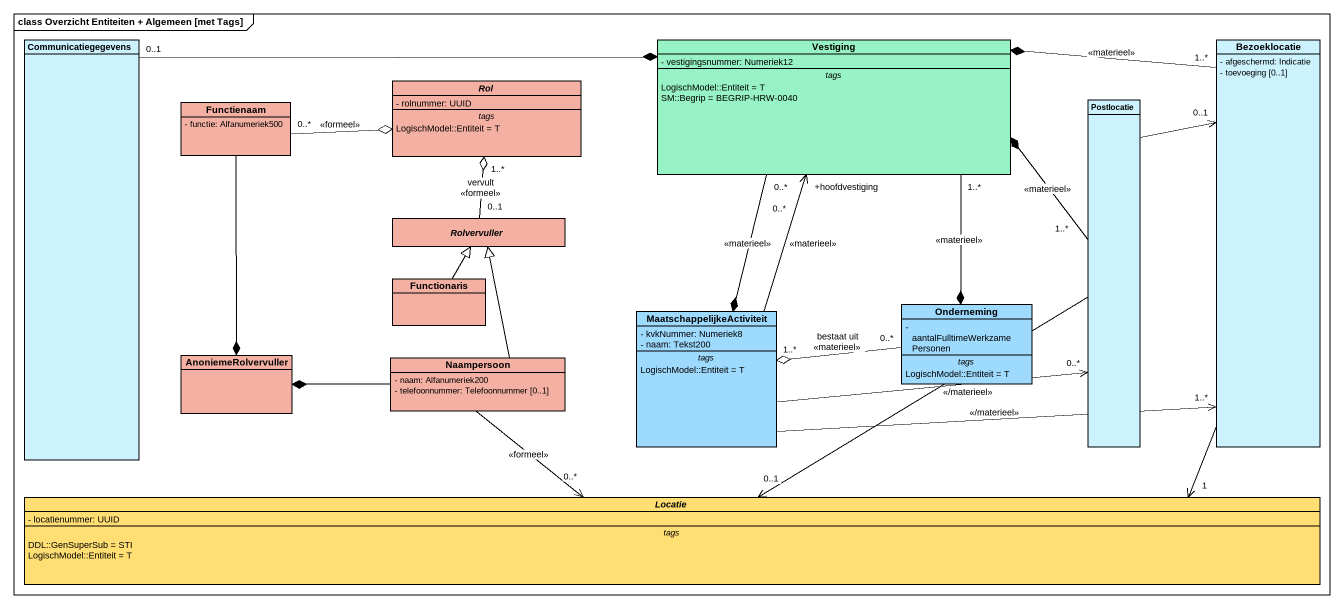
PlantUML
@startuml
mainframe class Overzicht Entiteiten + Algemeen [met Tags]
hide circle
hide empty members
skinparam classAttributeIconSize 0
class Communicatiegegevens #CCF2FE
class Vestiging #97F3C5 {
  - vestigingsnummer: Numeriek12
  -- tags --
  LogischModel::Entiteit = T
  SM::Begrip = BEGRIP-HRW-0040
}
class Bezoeklocatie #CCF2FE {
  - afgeschermd: Indicatie
  - toevoeging [0..1]
}
class Functienaam #F4B1A3 {
  - functie: Alfanumeriek500
}
abstract class Rol #F4B1A3 {
  - rolnummer: UUID
  -- tags --
  LogischModel::Entiteit = T
}
class Postlocatie #CCF2FE
abstract class Rolvervuller #F4B1A3
class Functionaris #F4B1A3
class MaatschappelijkeActiviteit #9EDAFD {
  - kvkNummer: Numeriek8
  - naam: Tekst200
  -- tags --
  LogischModel::Entiteit = T
}
class Onderneming #9EDAFD {
  - aantalFulltimeWerkzamePersonen
  -- tags --
  LogischModel::Entiteit = T
}
class AnoniemeRolvervuller #F4B1A3
class Naampersoon #F4B1A3 {
  - naam: Alfanumeriek200
  - telefoonnummer: Telefoonnummer [0..1]
}
abstract class Locatie #FFDE73 {
  - locatienummer: UUID
  -- tags --
  DDL::GenSuperSub = STI
  LogischModel::Entiteit = T
}
Communicatiegegevens "0..1" -right-* Vestiging
Vestiging "0..*" --* MaatschappelijkeActiviteit : <<materieel>>
Vestiging "1..*" --* Onderneming : <<materieel>>
Bezoeklocatie "1..*" -left-* Vestiging : <<materieel>>
Bezoeklocatie -left-> "1" Locatie
Functienaam "0..*" -right-o Rol : <<formeel>>
Functienaam --* AnoniemeRolvervuller
Postlocatie "1..*" -left-* Vestiging : <<materieel>>
Postlocatie -right-> "0..1" Bezoeklocatie
Postlocatie --> "0..1" Locatie
Rolvervuller "0..1" -up-o "1..*" Rol : vervult\n<<formeel>>
Functionaris -up-|> Rolvervuller
MaatschappelijkeActiviteit -up-> "+hoofdvestiging\n0..*" Vestiging : <<materieel>>
MaatschappelijkeActiviteit -right-> "1..*" Bezoeklocatie : <</materieel>>
MaatschappelijkeActiviteit -right-> "0..*" Postlocatie : <</materieel>>
MaatschappelijkeActiviteit "1..*" o-right- "0..*" Onderneming : bestaat uit\n<<materieel>>
Naampersoon -up-|> Rolvervuller
Naampersoon -left-* AnoniemeRolvervuller
Naampersoon --> "0..*" Locatie : <<formeel>>
@enduml
